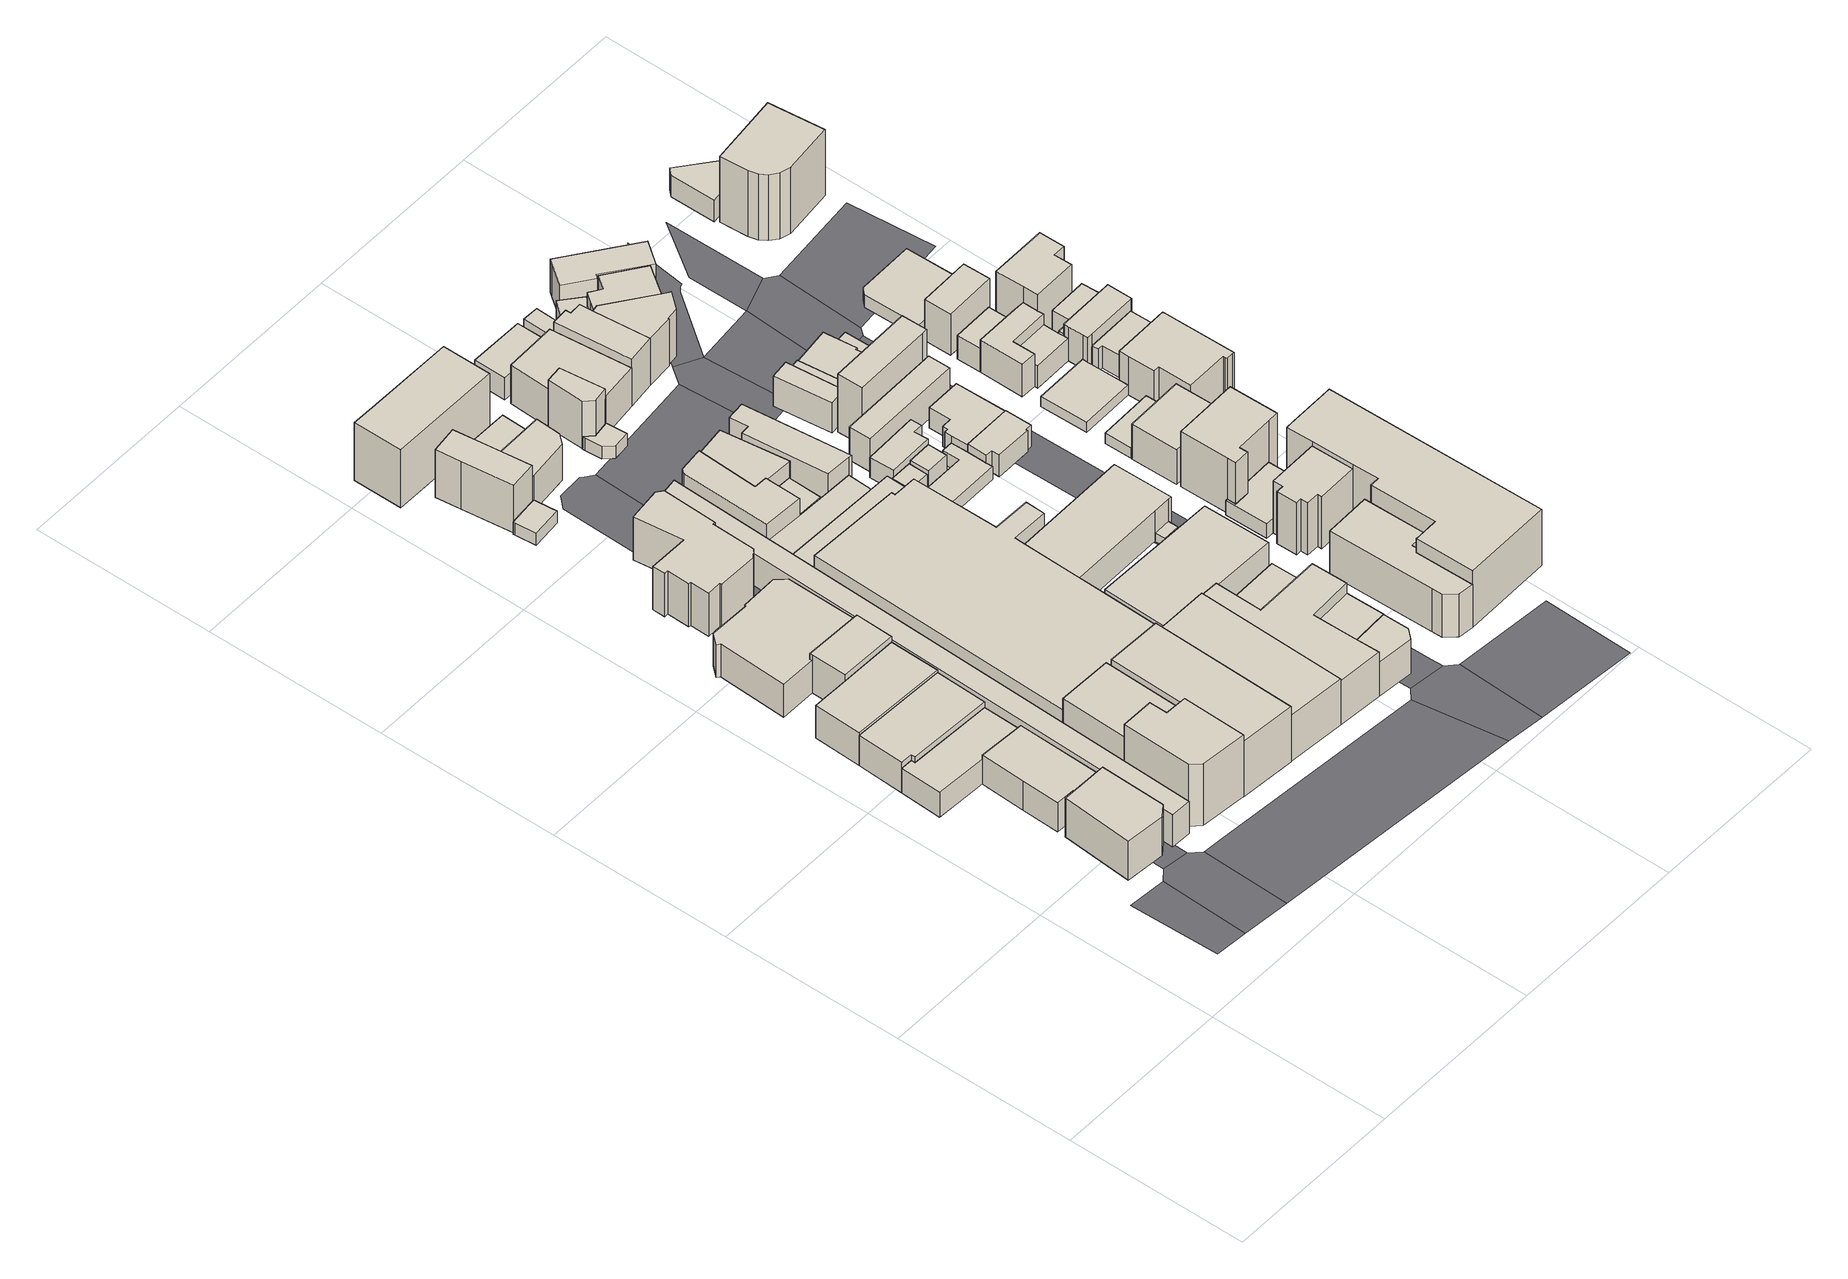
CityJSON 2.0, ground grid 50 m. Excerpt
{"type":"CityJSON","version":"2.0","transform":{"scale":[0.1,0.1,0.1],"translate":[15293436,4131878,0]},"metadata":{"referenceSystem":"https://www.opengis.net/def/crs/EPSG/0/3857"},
"CityObjects":{
"building1":{"type":"Building","attributes":{"measured_height":18.4,"year_of_construction":2012,"storeys_above_ground":4,"usage":"商業施設","districts_and_zones_type":"商業地域"},"geometry":[{"type":"Solid","lod":"1","boundaries":[[[[0,1,2,3,4,5]],[[0,5,6,7]],[[5,4,8,6]],[[4,3,9,8]],[[3,2,10,9]],[[2,1,11,10]],[[1,0,7,11]],[[7,6,8,9,10,11]]]]}]},
"building2":{"type":"Building","attributes":{"measured_height":8.4,"year_of_construction":1958,"storeys_above_ground":1,"usage":"商業施設","districts_and_zones_type":"商業地域"},"geometry":[{"type":"Solid","lod":"1","boundaries":[[[[12,13,14,15,16,17,18]],[[12,18,19,20]],[[18,17,21,19]],[[17,16,22,21]],[[16,15,23,22]],[[15,14,24,23]],[[14,13,25,24]],[[13,12,20,25]],[[20,19,21,22,23,24,25]]]]}]},
"building3":{"type":"Building","attributes":{"measured_height":15.2},"geometry":[{"type":"Solid","lod":"1","boundaries":[[[[15,26,27,28,29,30,16]],[[15,16,31,32]],[[16,30,33,31]],[[30,29,34,33]],[[29,28,35,34]],[[28,27,36,35]],[[27,26,37,36]],[[26,15,32,37]],[[32,31,33,34,35,36,37]]]]}]},
"building4":{"type":"Building","attributes":{"measured_height":13},"geometry":[{"type":"Solid","lod":"1","boundaries":[[[[38,14,13,12,18,39]],[[38,39,40,41]],[[39,18,42,40]],[[18,12,43,42]],[[12,13,44,43]],[[13,14,45,44]],[[14,38,41,45]],[[41,40,42,43,44,45]]]]}]},
"building5":{"type":"Building","attributes":{"measured_height":15.2},"geometry":[{"type":"Solid","lod":"1","boundaries":[[[[46,47,38,39,48]],[[46,48,49,50]],[[48,39,51,49]],[[39,38,52,51]],[[38,47,53,52]],[[47,46,50,53]],[[50,49,51,52,53]]]]}]},
"building6":{"type":"Building","attributes":{"measured_height":26.8,"storeys_above_ground":5,"usage":"商業施設","districts_and_zones_type":"商業地域"},"geometry":[{"type":"Solid","lod":"1","boundaries":[[[[54,55,56,57,58,59,60]],[[54,60,61,62]],[[60,59,63,61]],[[59,58,64,63]],[[58,57,65,64]],[[57,56,66,65]],[[56,55,67,66]],[[55,54,62,67]],[[62,61,63,64,65,66,67]]]]}]},
"building7":{"type":"Building","attributes":{"measured_height":12.9},"geometry":[{"type":"Solid","lod":"1","boundaries":[[[[68,69,70,71,72]],[[68,72,73,74]],[[72,71,75,73]],[[71,70,76,75]],[[70,69,77,76]],[[69,68,74,77]],[[74,73,75,76,77]]]]}]},
"building8":{"type":"Building","attributes":{"measured_height":13.2},"geometry":[{"type":"Solid","lod":"1","boundaries":[[[[78,79,80,81,82,83,84,85,86,87,88]],[[78,88,89,90]],[[88,87,91,89]],[[87,86,92,91]],[[86,85,93,92]],[[85,84,94,93]],[[84,83,95,94]],[[83,82,96,95]],[[82,81,97,96]],[[81,80,98,97]],[[80,79,99,98]],[[79,78,90,99]],[[90,89,91,92,93,94,95,96,97,98,99]]]]}]},
"building9":{"type":"Building","attributes":{"measured_height":19.5,"storeys_above_ground":3,"usage":"商業施設","districts_and_zones_type":"商業地域"},"geometry":[{"type":"Solid","lod":"1","boundaries":[[[[100,101,102,103,104,105,106]],[[100,106,107,108]],[[106,105,109,107]],[[105,104,110,109]],[[104,103,111,110]],[[103,102,112,111]],[[102,101,113,112]],[[101,100,108,113]],[[108,107,109,110,111,112,113]]]]}]},
"building10":{"type":"Building","attributes":{"measured_height":10.6},"geometry":[{"type":"Solid","lod":"1","boundaries":[[[[114,115,116,117]],[[114,117,118,119]],[[117,116,120,118]],[[116,115,121,120]],[[115,114,119,121]],[[119,118,120,121]]]]}]},
"building11":{"type":"Building","attributes":{"measured_height":16.7},"geometry":[{"type":"Solid","lod":"1","boundaries":[[[[122,123,124,125,126,127,128,129,130,131,132,133,134,135,136,137]],[[122,137,138,139]],[[137,136,140,138]],[[136,135,141,140]],[[135,134,142,141]],[[134,133,143,142]],[[133,132,144,143]],[[132,131,145,144]],[[131,130,146,145]],[[130,129,147,146]],[[129,128,148,147]],[[128,127,149,148]],[[127,126,150,149]],[[126,125,151,150]],[[125,124,152,151]],[[124,123,153,152]],[[123,122,139,153]],[[139,138,140,141,142,143,144,145,146,147,148,149,150,151,152,153]]]]}]},
"building12":{"type":"Building","attributes":{"measured_height":24.9,"year_of_construction":1967,"storeys_above_ground":7,"usage":"商業施設","districts_and_zones_type":"商業地域"},"geometry":[{"type":"Solid","lod":"1","boundaries":[[[[154,155,156,157,158]],[[154,158,159,160]],[[158,157,161,159]],[[157,156,162,161]],[[156,155,163,162]],[[155,154,160,163]],[[160,159,161,162,163]]]]}]},
"building13":{"type":"Building","attributes":{"measured_height":15.4},"geometry":[{"type":"Solid","lod":"1","boundaries":[[[[164,165,166,167,168,169,170,171]],[[164,171,172,173]],[[171,170,174,172]],[[170,169,175,174]],[[169,168,176,175]],[[168,167,177,176]],[[167,166,178,177]],[[166,165,179,178]],[[165,164,173,179]],[[173,172,174,175,176,177,178,179]]]]}]},
"building14":{"type":"Building","attributes":{"measured_height":15.5,"year_of_construction":1980,"storeys_above_ground":4,"usage":"商業施設","districts_and_zones_type":"商業地域"},"geometry":[{"type":"Solid","lod":"1","boundaries":[[[[180,181,182,183,184,185]],[[180,185,186,187]],[[185,184,188,186]],[[184,183,189,188]],[[183,182,190,189]],[[182,181,191,190]],[[181,180,187,191]],[[187,186,188,189,190,191]]]]}]},
"building15":{"type":"Building","attributes":{"measured_height":21.6,"year_of_construction":1992,"storeys_above_ground":5,"usage":"商業施設","districts_and_zones_type":"商業地域"},"geometry":[{"type":"Solid","lod":"1","boundaries":[[[[192,193,194,195,196]],[[192,196,197,198]],[[196,195,199,197]],[[195,194,200,199]],[[194,193,201,200]],[[193,192,198,201]],[[198,197,199,200,201]]]]}]},
"building16":{"type":"Building","attributes":{"measured_height":14.9,"year_of_construction":1970,"storeys_above_ground":4,"usage":"商業施設","districts_and_zones_type":"商業地域"},"geometry":[{"type":"Solid","lod":"1","boundaries":[[[[202,203,204,181,180,205]],[[202,205,206,207]],[[205,180,208,206]],[[180,181,209,208]],[[181,204,210,209]],[[204,203,211,210]],[[203,202,207,211]],[[207,206,208,209,210,211]]]]}]},
"building17":{"type":"Building","attributes":{"measured_height":18.1,"year_of_construction":1981,"storeys_above_ground":2,"usage":"商業施設","districts_and_zones_type":"商業地域"},"geometry":[{"type":"Solid","lod":"1","boundaries":[[[[212,213,214,215,216]],[[212,216,217,218]],[[216,215,219,217]],[[215,214,220,219]],[[214,213,221,220]],[[213,212,218,221]],[[218,217,219,220,221]]]]}]},
"building18":{"type":"Building","attributes":{"measured_height":16,"year_of_construction":1969,"storeys_above_ground":7,"usage":"商業施設","districts_and_zones_type":"商業地域"},"geometry":[{"type":"Solid","lod":"1","boundaries":[[[[222,223,224,225,226,227,228,229,230,231,232,233,234,235,236,237]],[[222,237,238,239]],[[237,236,240,238]],[[236,235,241,240]],[[235,234,242,241]],[[234,233,243,242]],[[233,232,244,243]],[[232,231,245,244]],[[231,230,246,245]],[[230,229,247,246]],[[229,228,248,247]],[[228,227,249,248]],[[227,226,250,249]],[[226,225,251,250]],[[225,224,252,251]],[[224,223,253,252]],[[223,222,239,253]],[[239,238,240,241,242,243,244,245,246,247,248,249,250,251,252,253]]]]}]},
"building19":{"type":"Building","attributes":{"measured_height":9.2},"geometry":[{"type":"Solid","lod":"1","boundaries":[[[[254,255,256,257]],[[254,257,258,259]],[[257,256,260,258]],[[256,255,261,260]],[[255,254,259,261]],[[259,258,260,261]]]]}]},
"building20":{"type":"Building","attributes":{"measured_height":16.3},"geometry":[{"type":"Solid","lod":"1","boundaries":[[[[262,263,264,265,266,267,268,269]],[[262,269,270,271]],[[269,268,272,270]],[[268,267,273,272]],[[267,266,274,273]],[[266,265,275,274]],[[265,264,276,275]],[[264,263,277,276]],[[263,262,271,277]],[[271,270,272,273,274,275,276,277]]]]}]},
"building21":{"type":"Building","attributes":{"measured_height":7.7,"year_of_construction":1953,"storeys_above_ground":2,"usage":"商業施設","districts_and_zones_type":"商業地域"},"geometry":[{"type":"Solid","lod":"1","boundaries":[[[[278,279,280,281,282,283]],[[278,283,284,285]],[[283,282,286,284]],[[282,281,287,286]],[[281,280,288,287]],[[280,279,289,288]],[[279,278,285,289]],[[285,284,286,287,288,289]]]]}]},
"building22":{"type":"Building","attributes":{"measured_height":8.5,"year_of_construction":2016,"storeys_above_ground":2,"usage":"商業施設","districts_and_zones_type":"商業地域"},"geometry":[{"type":"Solid","lod":"1","boundaries":[[[[290,291,292,293,294,295]],[[290,295,296,297]],[[295,294,298,296]],[[294,293,299,298]],[[293,292,300,299]],[[292,291,301,300]],[[291,290,297,301]],[[297,296,298,299,300,301]]]]}]},
"building23":{"type":"Building","attributes":{"measured_height":8},"geometry":[{"type":"Solid","lod":"1","boundaries":[[[[302,303,304,305]],[[302,305,306,307]],[[305,304,308,306]],[[304,303,309,308]],[[303,302,307,309]],[[307,306,308,309]]]]}]},
"building24":{"type":"Building","attributes":{"measured_height":13.4,"year_of_construction":1975,"storeys_above_ground":3,"usage":"商業施設","districts_and_zones_type":"商業地域"},"geometry":[{"type":"Solid","lod":"1","boundaries":[[[[310,311,263,262,269,312]],[[310,312,313,314]],[[312,269,315,313]],[[269,262,316,315]],[[262,263,317,316]],[[263,311,318,317]],[[311,310,314,318]],[[314,313,315,316,317,318]]]]}]},
"building25":{"type":"Building","attributes":{"measured_height":8.6},"geometry":[{"type":"Solid","lod":"1","boundaries":[[[[319,320,321,322,323,324,325,326,327]],[[319,327,328,329]],[[327,326,330,328]],[[326,325,331,330]],[[325,324,332,331]],[[324,323,333,332]],[[323,322,334,333]],[[322,321,335,334]],[[321,320,336,335]],[[320,319,329,336]],[[329,328,330,331,332,333,334,335,336]]]]}]},
"building26":{"type":"Building","attributes":{"measured_height":15.1},"geometry":[{"type":"Solid","lod":"1","boundaries":[[[[337,338,339,340,341,342,343,344,214,213]],[[337,213,345,346]],[[213,214,347,345]],[[214,344,348,347]],[[344,343,349,348]],[[343,342,350,349]],[[342,341,351,350]],[[341,340,352,351]],[[340,339,353,352]],[[339,338,354,353]],[[338,337,346,354]],[[346,345,347,348,349,350,351,352,353,354]]]]}]},
"building27":{"type":"Building","attributes":{"measured_height":17,"year_of_construction":1970,"storeys_above_ground":5,"usage":"商業施設","districts_and_zones_type":"商業地域"},"geometry":[{"type":"Solid","lod":"1","boundaries":[[[[355,356,357,358,359]],[[355,359,360,361]],[[359,358,362,360]],[[358,357,363,362]],[[357,356,364,363]],[[356,355,361,364]],[[361,360,362,363,364]]]]}]},
"building28":{"type":"Building","attributes":{"measured_height":12.4,"storeys_above_ground":3,"usage":"商業施設","districts_and_zones_type":"商業地域"},"geometry":[{"type":"Solid","lod":"1","boundaries":[[[[365,366,344,343,367]],[[365,367,368,369]],[[367,343,370,368]],[[343,344,371,370]],[[344,366,372,371]],[[366,365,369,372]],[[369,368,370,371,372]]]]}]},
"building29":{"type":"Building","attributes":{"measured_height":20.6},"geometry":[{"type":"Solid","lod":"1","boundaries":[[[[373,374,375,376,228,227]],[[373,227,377,378]],[[227,228,379,377]],[[228,376,380,379]],[[376,375,381,380]],[[375,374,382,381]],[[374,373,378,382]],[[378,377,379,380,381,382]]]]}]},
"building30":{"type":"Building","attributes":{"measured_height":13.9,"storeys_above_ground":3,"usage":"商業施設","districts_and_zones_type":"商業地域"},"geometry":[{"type":"Solid","lod":"1","boundaries":[[[[383,384,385,386]],[[383,386,387,388]],[[386,385,389,387]],[[385,384,390,389]],[[384,383,388,390]],[[387,389,390,388]]]]}]},
"building31":{"type":"Building","attributes":{"measured_height":15.2,"year_of_construction":1984,"storeys_above_ground":4,"usage":"商業施設","districts_and_zones_type":"商業地域"},"geometry":[{"type":"Solid","lod":"1","boundaries":[[[[391,392,393,394,395,396,397]],[[391,397,398,399]],[[397,396,400,398]],[[396,395,401,400]],[[395,394,402,401]],[[394,393,403,402]],[[393,392,404,403]],[[392,391,399,404]],[[399,398,400,401,402,403,404]]]]}]},
"building32":{"type":"Building","attributes":{"measured_height":8.7},"geometry":[{"type":"Solid","lod":"1","boundaries":[[[[405,406,407,408]],[[405,408,409,410]],[[408,407,411,409]],[[407,406,412,411]],[[406,405,410,412]],[[410,409,411,412]]]]}]},
"building33":{"type":"Building","attributes":{"measured_height":15.4},"geometry":[{"type":"Solid","lod":"1","boundaries":[[[[413,414,415,355,359,358,416,417]],[[413,417,418,419]],[[417,416,420,418]],[[416,358,421,420]],[[358,359,422,421]],[[359,355,423,422]],[[355,415,424,423]],[[415,414,425,424]],[[414,413,419,425]],[[419,418,420,421,422,423,424,425]]]]}]},
"building34":{"type":"Building","attributes":{"measured_height":6.8,"year_of_construction":1976,"storeys_above_ground":2,"usage":"住宅","districts_and_zones_type":"商業地域"},"geometry":[{"type":"Solid","lod":"1","boundaries":[[[[426,427,428,429]],[[426,429,430,431]],[[429,428,432,430]],[[428,427,433,432]],[[427,426,431,433]],[[431,430,432,433]]]]}]},
"building35":{"type":"Building","attributes":{"measured_height":13.9,"year_of_construction":1991,"storeys_above_ground":2,"usage":"商業施設","districts_and_zones_type":"商業地域"},"geometry":[{"type":"Solid","lod":"1","boundaries":[[[[434,435,436,437,438,439]],[[434,439,440,441]],[[439,438,442,440]],[[438,437,443,442]],[[437,436,444,443]],[[436,435,445,444]],[[435,434,441,445]],[[441,440,442,443,444,445]]]]}]},
"building36":{"type":"Building","attributes":{"measured_height":8.8,"year_of_construction":1966,"storeys_above_ground":2,"usage":"店舗等併用住宅","districts_and_zones_type":"商業地域"},"geometry":[{"type":"Solid","lod":"1","boundaries":[[[[446,447,448,449]],[[446,449,450,451]],[[449,448,452,450]],[[448,447,453,452]],[[447,446,451,453]],[[451,450,452,453]]]]}]},
"building37":{"type":"Building","attributes":{"measured_height":9.6,"year_of_construction":1946,"storeys_above_ground":1,"usage":"住宅","districts_and_zones_type":"商業地域"},"geometry":[{"type":"Solid","lod":"1","boundaries":[[[[454,455,456,457,458,459,460,461]],[[454,461,462,463]],[[461,460,464,462]],[[460,459,465,464]],[[459,458,466,465]],[[458,457,467,466]],[[457,456,468,467]],[[456,455,469,468]],[[455,454,463,469]],[[463,462,464,465,466,467,468,469]]]]}]},
"building38":{"type":"Building","attributes":{"measured_height":7.4,"year_of_construction":1964,"storeys_above_ground":2,"usage":"住宅","districts_and_zones_type":"商業地域"},"geometry":[{"type":"Solid","lod":"1","boundaries":[[[[470,471,472,473]],[[470,473,474,475]],[[473,472,476,474]],[[472,471,477,476]],[[471,470,475,477]],[[475,474,476,477]]]]}]},
"building39":{"type":"Building","attributes":{"measured_height":17.5,"year_of_construction":1997,"storeys_above_ground":5,"usage":"商業施設","districts_and_zones_type":"商業地域"},"geometry":[{"type":"Solid","lod":"1","boundaries":[[[[478,479,480,481,414,413,482]],[[478,482,483,484]],[[482,413,485,483]],[[413,414,486,485]],[[414,481,487,486]],[[481,480,488,487]],[[480,479,489,488]],[[479,478,484,489]],[[484,483,485,486,487,488,489]]]]}]},
"building40":{"type":"Building","attributes":{"measured_height":6.9},"geometry":[{"type":"Solid","lod":"1","boundaries":[[[[490,491,492,493,494,495]],[[490,495,496,497]],[[495,494,498,496]],[[494,493,499,498]],[[493,492,500,499]],[[492,491,501,500]],[[491,490,497,501]],[[497,496,498,499,500,501]]]]}]},
"building41":{"type":"Building","attributes":{"measured_height":13.3},"geometry":[{"type":"Solid","lod":"1","boundaries":[[[[502,503,436,435]],[[502,435,504,505]],[[435,436,506,504]],[[436,503,507,506]],[[503,502,505,507]],[[505,504,506,507]]]]}]},
"building42":{"type":"Building","attributes":{"measured_height":6.7,"storeys_above_ground":1,"usage":"店舗等併用住宅","districts_and_zones_type":"商業地域"},"geometry":[{"type":"Solid","lod":"1","boundaries":[[[[508,509,510,511]],[[508,511,512,513]],[[511,510,514,512]],[[510,509,515,514]],[[509,508,513,515]],[[513,512,514,515]]]]}]},
"building43":{"type":"Building","attributes":{"measured_height":9.9,"year_of_construction":1947,"storeys_above_ground":1,"usage":"商業施設","districts_and_zones_type":"商業地域"},"geometry":[{"type":"Solid","lod":"1","boundaries":[[[[516,517,518,519]],[[516,519,520,521]],[[519,518,522,520]],[[518,517,523,522]],[[517,516,521,523]],[[521,520,522,523]]]]}]},
"building44":{"type":"Building","attributes":{"measured_height":8.5},"geometry":[{"type":"Solid","lod":"1","boundaries":[[[[524,525,526,527]],[[524,527,528,529]],[[527,526,530,528]],[[526,525,531,530]],[[525,524,529,531]],[[529,528,530,531]]]]}]},
"building45":{"type":"Building","attributes":{"measured_height":18.8},"geometry":[{"type":"Solid","lod":"1","boundaries":[[[[532,533,534,535,536,537,538,539,540,541]],[[532,541,542,543]],[[541,540,544,542]],[[540,539,545,544]],[[539,538,546,545]],[[538,537,547,546]],[[537,536,548,547]],[[536,535,549,548]],[[535,534,550,549]],[[534,533,551,550]],[[533,532,543,551]],[[543,542,544,545,546,547,548,549,550,551]]]]}]},
"building46":{"type":"Building","attributes":{"measured_height":17.1,"year_of_construction":1980,"storeys_above_ground":4,"usage":"店舗等併用住宅","districts_and_zones_type":"商業地域"},"geometry":[{"type":"Solid","lod":"1","boundaries":[[[[552,553,554,555,556,481,480,557]],[[552,557,558,559]],[[557,480,560,558]],[[480,481,561,560]],[[481,556,562,561]],[[556,555,563,562]],[[555,554,564,563]],[[554,553,565,564]],[[553,552,559,565]],[[559,558,560,561,562,563,564,565]]]]}]},
"building47":{"type":"Building","attributes":{"measured_height":11.1,"year_of_construction":2021,"storeys_above_ground":3,"usage":"商業施設","districts_and_zones_type":"商業地域"},"geometry":[{"type":"Solid","lod":"1","boundaries":[[[[566,567,568,569]],[[566,569,570,571]],[[569,568,572,570]],[[568,567,573,572]],[[567,566,571,573]],[[571,570,572,573]]]]}]},
"building48":{"type":"Building","attributes":{"measured_height":7.9,"storeys_above_ground":1,"usage":"住宅","districts_and_zones_type":"商業地域"},"geometry":[{"type":"Solid","lod":"1","boundaries":[[[[574,575,576,577,578,579]],[[574,579,580,581]],[[579,578,582,580]],[[578,577,583,582]],[[577,576,584,583]],[[576,575,585,584]],[[575,574,581,585]],[[581,580,582,583,584,585]]]]}]},
"building49":{"type":"Building","attributes":{"measured_height":8.1,"year_of_construction":1950,"storeys_above_ground":2,"usage":"商業施設","districts_and_zones_type":"商業地域"},"geometry":[{"type":"Solid","lod":"1","boundaries":[[[[586,587,588,589,590,591,592,593]],[[586,593,594,595]],[[593,592,596,594]],[[592,591,597,596]],[[591,590,598,597]],[[590,589,599,598]],[[589,588,600,599]],[[588,587,601,600]],[[587,586,595,601]],[[595,594,596,597,598,599,600,601]]]]}]},
"building50":{"type":"Building","attributes":{"measured_height":8.7,"year_of_construction":1998,"storeys_above_ground":3,"usage":"商業施設","districts_and_zones_type":"商業地域"},"geometry":[{"type":"Solid","lod":"1","boundaries":[[[[602,603,604,605,606]],[[602,606,607,608]],[[606,605,609,607]],[[605,604,610,609]],[[604,603,611,610]],[[603,602,608,611]],[[608,607,609,610,611]]]]}]},
"building51":{"type":"Building","attributes":{"measured_height":8},"geometry":[{"type":"Solid","lod":"1","boundaries":[[[[612,613,614,615,616,617,618,619,620]],[[612,620,621,622]],[[620,619,623,621]],[[619,618,624,623]],[[618,617,625,624]],[[617,616,626,625]],[[616,615,627,626]],[[615,614,628,627]],[[614,613,629,628]],[[613,612,622,629]],[[622,621,623,624,625,626,627,628,629]]]]}]},
"building52":{"type":"Building","attributes":{"measured_height":21.2,"year_of_construction":1989,"storeys_above_ground":5,"usage":"商業施設","districts_and_zones_type":"商業地域"},"geometry":[{"type":"Solid","lod":"1","boundaries":[[[[630,631,632,633,634]],[[630,634,635,636]],[[634,633,637,635]],[[633,632,638,637]],[[632,631,639,638]],[[631,630,636,639]],[[636,635,637,638,639]]]]}]},
"building53":{"type":"Building","attributes":{"measured_height":14.9,"year_of_construction":1974,"storeys_above_ground":4,"usage":"住宅","districts_and_zones_type":"商業地域"},"geometry":[{"type":"Solid","lod":"1","boundaries":[[[[640,641,642,643,644,645,646,647]],[[640,647,648,649]],[[647,646,650,648]],[[646,645,651,650]],[[645,644,652,651]],[[644,643,653,652]],[[643,642,654,653]],[[642,641,655,654]],[[641,640,649,655]],[[649,648,650,651,652,653,654,655]]]]}]},
"building54":{"type":"Building","attributes":{"measured_height":21.3},"geometry":[{"type":"Solid","lod":"1","boundaries":[[[[656,657,658,659,660,661,662,663,664,665,666]],[[656,666,667,668]],[[666,665,669,667]],[[665,664,670,669]],[[664,663,671,670]],[[663,662,672,671]],[[662,661,673,672]],[[661,660,674,673]],[[660,659,675,674]],[[659,658,676,675]],[[658,657,677,676]],[[657,656,668,677]],[[668,667,669,670,671,672,673,674,675,676,677]]]]}]},
"building55":{"type":"Building","attributes":{"measured_height":17.7,"year_of_construction":1996,"storeys_above_ground":1,"usage":"商業施設","districts_and_zones_type":"商業地域"},"geometry":[{"type":"Solid","lod":"1","boundaries":[[[[665,664,678,679,680,681,682,683,684]],[[665,684,685,686]],[[684,683,687,685]],[[683,682,688,687]],[[682,681,689,688]],[[681,680,690,689]],[[680,679,691,690]],[[679,678,692,691]],[[678,664,693,692]],[[664,665,686,693]],[[686,685,687,688,689,690,691,692,693]]]]}]},
"building56":{"type":"Building","attributes":{"measured_height":6.7,"year_of_construction":1948,"storeys_above_ground":2,"usage":"住宅","districts_and_zones_type":"商業地域"},"geometry":[{"type":"Solid","lod":"1","boundaries":[[[[694,695,696,602,606,697]],[[694,697,698,699]],[[697,606,700,698]],[[606,602,701,700]],[[602,696,702,701]],[[696,695,703,702]],[[695,694,699,703]],[[699,698,700,701,702,703]]]]}]},
"building57":{"type":"Building","attributes":{"measured_height":7.3,"storeys_above_ground":1,"usage":"住宅","districts_and_zones_type":"商業地域"},"geometry":[{"type":"Solid","lod":"1","boundaries":[[[[704,705,706,707,708,709]],[[704,709,710,711]],[[709,708,712,710]],[[708,707,713,712]],[[707,706,714,713]],[[706,705,715,714]],[[705,704,711,715]],[[711,710,712,713,714,715]]]]}]},
"building58":{"type":"Building","attributes":{"measured_height":12.6,"year_of_construction":1990,"storeys_above_ground":4,"usage":"商業施設","districts_and_zones_type":"商業地域"},"geometry":[{"type":"Solid","lod":"1","boundaries":[[[[716,717,718,719,720,721,722]],[[716,722,723,724]],[[722,721,725,723]],[[721,720,726,725]],[[720,719,727,726]],[[719,718,728,727]],[[718,717,729,728]],[[717,716,724,729]],[[724,723,725,726,727,728,729]]]]}]},
"building59":{"type":"Building","attributes":{"measured_height":18.8},"geometry":[{"type":"Solid","lod":"1","boundaries":[[[[730,731,732,733,734,735,736,656,666,737,738,739,740]],[[730,740,741,742]],[[740,739,743,741]],[[739,738,744,743]],[[738,737,745,744]],[[737,666,746,745]],[[666,656,747,746]],[[656,736,748,747]],[[736,735,749,748]],[[735,734,750,749]],[[734,733,751,750]],[[733,732,752,751]],[[732,731,753,752]],[[731,730,742,753]],[[742,741,743,744,745,746,747,748,749,750,751,752,753]]]]}]},
"building60":{"type":"Building","attributes":{"measured_height":21.3,"year_of_construction":1992,"storeys_above_ground":5,"usage":"商業施設","districts_and_zones_type":"商業地域"},"geometry":[{"type":"Solid","lod":"1","boundaries":[[[[754,755,756,757,758,759,760,761,762]],[[754,762,763,764]],[[762,761,765,763]],[[761,760,766,765]],[[760,759,767,766]],[[759,758,768,767]],[[758,757,769,768]],[[757,756,770,769]],[[756,755,771,770]],[[755,754,764,771]],[[764,763,765,766,767,768,769,770,771]]]]}]},
"building61":{"type":"Building","attributes":{"measured_height":11.8,"year_of_construction":2005,"storeys_above_ground":3,"usage":"商業施設","districts_and_zones_type":"商業地域"},"geometry":[{"type":"Solid","lod":"1","boundaries":[[[[772,773,774,775]],[[772,775,776,777]],[[775,774,778,776]],[[774,773,779,778]],[[773,772,777,779]],[[777,776,778,779]]]]}]},
"building62":{"type":"Building","attributes":{"measured_height":10.7,"year_of_construction":1963,"storeys_above_ground":1,"usage":"運輸倉庫施設","districts_and_zones_type":"商業地域"},"geometry":[{"type":"Solid","lod":"1","boundaries":[[[[780,781,782,783]],[[780,783,784,785]],[[783,782,786,784]],[[782,781,787,786]],[[781,780,785,787]],[[785,784,786,787]]]]}]},
"building63":{"type":"Building","attributes":{"measured_height":3.7,"year_of_construction":1963,"storeys_above_ground":1,"usage":"運輸倉庫施設","districts_and_zones_type":"商業地域"},"geometry":[{"type":"Solid","lod":"1","boundaries":[[[[788,789,790,791,792,793]],[[788,793,794,795]],[[793,792,796,794]],[[792,791,797,796]],[[791,790,798,797]],[[790,789,799,798]],[[789,788,795,799]],[[795,794,796,797,798,799]]]]}]},
"building64":{"type":"Building","attributes":{"measured_height":10.7,"storeys_above_ground":3,"usage":"住宅","districts_and_zones_type":"商業地域"},"geometry":[{"type":"Solid","lod":"1","boundaries":[[[[800,801,802,803,804,805,806,807]],[[800,807,808,809]],[[807,806,810,808]],[[806,805,811,810]],[[805,804,812,811]],[[804,803,813,812]],[[803,802,814,813]],[[802,801,815,814]],[[801,800,809,815]],[[809,808,810,811,812,813,814,815]]]]}]},
"building65":{"type":"Building","attributes":{"measured_height":9,"year_of_construction":1966,"storeys_above_ground":2,"usage":"住宅","districts_and_zones_type":"商業地域"},"geometry":[{"type":"Solid","lod":"1","boundaries":[[[[806,805,816,817]],[[806,817,818,819]],[[817,816,820,818]],[[816,805,821,820]],[[805,806,819,821]],[[819,818,820,821]]]]}]},
"building66":{"type":"Building","attributes":{"measured_height":10.2,"year_of_construction":1978,"storeys_above_ground":3,"usage":"住宅","districts_and_zones_type":"商業地域"},"geometry":[{"type":"Solid","lod":"1","boundaries":[[[[822,823,824,825,803,802,801]],[[822,801,826,827]],[[801,802,828,826]],[[802,803,829,828]],[[803,825,830,829]],[[825,824,831,830]],[[824,823,832,831]],[[823,822,827,832]],[[827,826,828,829,830,831,832]]]]}]},
"building67":{"type":"Building","attributes":{"measured_height":16.2,"year_of_construction":1984,"storeys_above_ground":4,"usage":"住宅","districts_and_zones_type":"商業地域"},"geometry":[{"type":"Solid","lod":"1","boundaries":[[[[833,834,835,836]],[[833,836,837,838]],[[836,835,839,837]],[[835,834,840,839]],[[834,833,838,840]],[[838,837,839,840]]]]}]},
"building68":{"type":"Building","attributes":{"measured_height":12.6},"geometry":[{"type":"Solid","lod":"1","boundaries":[[[[841,842,843,844,845,846,847,848,849,850,851]],[[841,851,852,853]],[[851,850,854,852]],[[850,849,855,854]],[[849,848,856,855]],[[848,847,857,856]],[[847,846,858,857]],[[846,845,859,858]],[[845,844,860,859]],[[844,843,861,860]],[[843,842,862,861]],[[842,841,853,862]],[[853,852,854,855,856,857,858,859,860,861,862]]]]}]},
"building69":{"type":"Building","attributes":{"measured_height":4.5},"geometry":[{"type":"Solid","lod":"1","boundaries":[[[[863,864,865,866,867]],[[863,867,868,869]],[[867,866,870,868]],[[866,865,871,870]],[[865,864,872,871]],[[864,863,869,872]],[[869,868,870,871,872]]]]}]},
"building70":{"type":"Building","attributes":{"measured_height":8.4,"year_of_construction":1952,"storeys_above_ground":2,"usage":"商業施設","districts_and_zones_type":"商業地域"},"geometry":[{"type":"Solid","lod":"1","boundaries":[[[[873,874,875,876,877,878]],[[873,878,879,880]],[[878,877,881,879]],[[877,876,882,881]],[[876,875,883,882]],[[875,874,884,883]],[[874,873,880,884]],[[880,879,881,882,883,884]]]]}]},
"building71":{"type":"Building","attributes":{"measured_height":11.3,"year_of_construction":1989,"storeys_above_ground":3,"usage":"店舗等併用住宅","districts_and_zones_type":"商業地域"},"geometry":[{"type":"Solid","lod":"1","boundaries":[[[[885,878,877,886,887,824,823,888,889]],[[885,889,890,891]],[[889,888,892,890]],[[888,823,893,892]],[[823,824,894,893]],[[824,887,895,894]],[[887,886,896,895]],[[886,877,897,896]],[[877,878,898,897]],[[878,885,891,898]],[[891,890,892,893,894,895,896,897,898]]]]}]},
"building72":{"type":"Building","attributes":{"measured_height":11,"year_of_construction":1963,"storeys_above_ground":2,"usage":"店舗等併用住宅","districts_and_zones_type":"商業地域"},"geometry":[{"type":"Solid","lod":"1","boundaries":[[[[899,900,901,902,903,904]],[[899,904,905,906]],[[904,903,907,905]],[[903,902,908,907]],[[902,901,909,908]],[[901,900,910,909]],[[900,899,906,910]],[[906,905,907,908,909,910]]]]}]},
"building73":{"type":"Building","attributes":{"measured_height":19.5,"year_of_construction":1985,"storeys_above_ground":6,"usage":"商業施設","districts_and_zones_type":"商業地域"},"geometry":[{"type":"Solid","lod":"1","boundaries":[[[[911,912,913,914,915,916,917]],[[911,917,918,919]],[[917,916,920,918]],[[916,915,921,920]],[[915,914,922,921]],[[914,913,923,922]],[[913,912,924,923]],[[912,911,919,924]],[[919,918,920,921,922,923,924]]]]}]},
"building74":{"type":"Building","attributes":{"measured_height":22.9,"year_of_construction":1997,"storeys_above_ground":6,"usage":"商業施設","districts_and_zones_type":"商業地域"},"geometry":[{"type":"Solid","lod":"1","boundaries":[[[[925,926,927,928,929,930,931,932]],[[925,932,933,934]],[[932,931,935,933]],[[931,930,936,935]],[[930,929,937,936]],[[929,928,938,937]],[[928,927,939,938]],[[927,926,940,939]],[[926,925,934,940]],[[934,933,935,936,937,938,939,940]]]]}]},
"building75":{"type":"Building","attributes":{"measured_height":19.3,"year_of_construction":1949,"storeys_above_ground":2,"usage":"商業施設","districts_and_zones_type":"商業地域"},"geometry":[{"type":"Solid","lod":"1","boundaries":[[[[941,942,943,944]],[[941,944,945,946]],[[944,943,947,945]],[[943,942,948,947]],[[942,941,946,948]],[[946,945,947,948]]]]}]},
"road1":{"type":"Road","geometry":[{"type":"MultiSurface","lod":"1","boundaries":[[[949,950,951,952]]]}]},
"road2":{"type":"Road","geometry":[{"type":"MultiSurface","lod":"1","boundaries":[[[953,954,949,952,955,956]]]}]},
"road3":{"type":"Road","geometry":[{"type":"MultiSurface","lod":"1","boundaries":[[[957,958,954,953,959]]]}]},
"road4":{"type":"Road","geometry":[{"type":"MultiSurface","lod":"1","boundaries":[[[960,956,955,961,962]]]}]},
"road5":{"type":"Road","geometry":[{"type":"MultiSurface","lod":"1","boundaries":[[[963,964,965,966,958,957]]]}]},
"road6":{"type":"Road","geometry":[{"type":"MultiSurface","lod":"1","boundaries":[[[963,967,968,964]]]}]},
"road7":{"type":"Road","geometry":[{"type":"MultiSurface","lod":"1","boundaries":[[[969,970,971,972,973,968,967,974,975]]]}]},
"road8":{"type":"Road","geometry":[{"type":"MultiSurface","lod":"1","boundaries":[[[976,977,962,961,978,979]]]}]},
"road9":{"type":"Road","geometry":[{"type":"MultiSurface","lod":"1","boundaries":[[[980,981,982,975,974]]]}]},
"road10":{"type":"Road","geometry":[{"type":"MultiSurface","lod":"1","boundaries":[[[983,979,978,984]]]}]},
"road11":{"type":"Road","geometry":[{"type":"MultiSurface","lod":"1","boundaries":[[[985,986,981,980,987]]]}]},
"road12":{"type":"Road","geometry":[{"type":"MultiSurface","lod":"1","boundaries":[[[988,989,990,991,992,993,977,976,994]]]}]},
"road13":{"type":"Road","geometry":[{"type":"MultiSurface","lod":"1","boundaries":[[[995,996,985,987]]]}]},
"road14":{"type":"Road","geometry":[{"type":"MultiSurface","lod":"1","boundaries":[[[997,998,986,985,999,1000]]]}]},
"road15":{"type":"Road","geometry":[{"type":"MultiSurface","lod":"1","boundaries":[[[1001,1002,996,995,990,989,1003]]]}]},
"road16":{"type":"Road","geometry":[{"type":"MultiSurface","lod":"1","boundaries":[[[1002,1004,1005,996]]]}]},
"road17":{"type":"Road","geometry":[{"type":"MultiSurface","lod":"1","boundaries":[[[1006,1007,1001,1003]]]}]}
},
"vertices":[
[213,560,84],[291,559,84],[287,379,84],[256,357,84],[148,366,84],[163,561,84],[163,561,208],[213,560,208],[148,366,208],[256,357,208],[287,379,208],[291,559,208],
[67,929,86],[67,918,86],[299,908,86],[297,801,86],[170,808,86],[29,816,86],[34,930,86],[34,930,165],[67,929,165],[29,816,165],[170,808,165],[297,801,165],[299,908,165],[67,918,165],
[291,559,86],[213,560,86],[214,581,86],[162,583,86],[165,687,86],[170,808,179],[297,801,179],[165,687,179],[162,583,179],[214,581,179],[213,560,179],[291,559,179],
[303,1048,86],[39,1058,86],[39,1058,183],[303,1048,183],[34,930,183],[67,929,183],[67,918,183],[299,908,183],
[146,1186,86],[305,1183,86],[44,1188,86],[44,1188,190],[146,1186,190],[39,1058,190],[303,1048,190],[305,1183,190],
[459,560,83],[459,511,83],[519,509,83],[515,334,83],[387,346,83],[365,369,83],[370,561,83],[370,561,281],[459,560,281],[365,369,281],[387,346,281],[515,334,281],[519,509,281],[459,511,281],
[308,1286,87],[305,1183,87],[146,1186,87],[147,1283,87],[147,1290,87],[147,1290,208],[308,1286,208],[147,1283,208],[146,1186,208],[305,1183,208],
[310,1486,86],[308,1286,86],[147,1290,86],[147,1283,86],[48,1284,86],[56,1474,86],[48,1480,86],[72,1508,86],[184,1506,86],[185,1510,86],[287,1512,86],[287,1512,191],[310,1486,191],[185,1510,191],[184,1506,191],[72,1508,191],[48,1480,191],[56,1474,191],[48,1284,191],[147,1283,191],[147,1290,191],[308,1286,191],
[524,741,84],[524,726,84],[519,509,84],[459,511,84],[459,560,84],[370,561,84],[376,744,84],[376,744,240],[524,741,240],[370,561,240],[459,560,240],[459,511,240],[519,509,240],[524,726,240],
[348,354,83],[292,356,83],[333,1876,83],[389,1884,83],[389,1884,186],[348,354,186],[333,1876,186],[292,356,186],
[321,1856,86],[317,1705,86],[310,1705,86],[308,1586,86],[285,1569,86],[176,1570,86],[176,1575,86],[136,1575,86],[137,1627,86],[131,1628,86],[132,1690,86],[121,1690,86],[121,1725,86],[230,1724,86],[213,1858,86],[305,1869,86],[305,1869,224],[321,1856,224],[213,1858,224],[230,1724,224],[121,1725,224],[121,1690,224],[132,1690,224],[131,1628,224],[137,1627,224],[136,1575,224],[176,1575,224],[176,1570,224],[285,1569,224],[308,1586,224],[310,1705,224],[317,1705,224],
[676,722,82],[667,322,82],[515,334,82],[519,509,82],[524,726,82],[524,726,259],[676,722,259],[519,509,259],[515,334,259],[667,322,259],
[188,2121,85],[194,2063,85],[111,2054,85],[105,2112,85],[104,2116,85],[108,2117,85],[182,2125,85],[188,2125,85],[188,2125,124],[188,2121,124],[182,2125,124],[108,2117,124],[104,2116,124],[105,2112,124],[111,2054,124],[194,2063,124],
[169,2230,86],[182,2125,86],[108,2117,86],[90,2257,86],[82,2324,86],[155,2334,86],[155,2334,239],[169,2230,239],[82,2324,239],[90,2257,239],[108,2117,239],[182,2125,239],
[71,2496,87],[318,2495,87],[318,2361,87],[7,2362,87],[7,2497,87],[7,2497,272],[71,2496,272],[7,2362,272],[318,2361,272],[318,2495,272],
[326,2165,86],[304,2139,86],[188,2125,86],[329,2233,86],[329,2233,201],[326,2165,201],[169,2230,201],[182,2125,201],[188,2125,201],[304,2139,201],
[713,721,83],[835,720,83],[826,309,83],[667,322,83],[676,722,83],[676,722,231],[713,721,231],[667,322,231],[826,309,231],[835,720,231],
[825,1221,85],[824,1168,85],[723,1169,85],[722,1153,85],[719,990,85],[717,905,85],[713,721,85],[676,722,85],[524,726,85],[524,741,85],[376,744,85],[394,1481,85],[656,1473,85],[656,1463,85],[721,1462,85],[722,1223,85],[722,1223,203],[825,1221,203],[721,1462,203],[656,1463,203],[656,1473,203],[394,1481,203],[376,744,203],[524,741,203],[524,726,203],[676,722,203],[713,721,203],[717,905,203],[719,990,203],[722,1153,203],[723,1169,203],[824,1168,203],
[330,2244,87],[168,2244,87],[168,2336,87],[332,2335,87],[332,2335,145],[330,2244,145],[168,2336,145],[168,2244,145],
[472,1717,86],[508,1716,86],[507,1622,86],[507,1617,86],[398,1622,86],[402,1865,86],[410,1878,86],[479,1886,86],[479,1886,208],[472,1717,208],[410,1878,208],[402,1865,208],[398,1622,208],[507,1617,208],[507,1622,208],[508,1716,208],
[507,1617,87],[604,1614,87],[674,1612,87],[672,1542,87],[396,1548,87],[398,1622,87],[398,1622,154],[507,1617,154],[396,1548,154],[672,1542,154],[674,1612,154],[604,1614,154],
[396,1548,86],[672,1542,86],[723,1541,86],[722,1476,86],[390,1484,86],[391,1548,86],[391,1548,159],[396,1548,159],[390,1484,159],[722,1476,159],[723,1541,159],[672,1542,159],
[588,1714,88],[586,1621,88],[507,1622,88],[508,1716,88],[508,1716,147],[588,1714,147],[507,1622,147],[586,1621,147],
[591,1714,86],[588,1714,86],[566,1897,86],[566,1897,198],[591,1714,198],[479,1886,198],[472,1717,198],[508,1716,198],[588,1714,198],
[430,2146,85],[472,2152,85],[475,2153,85],[476,2150,85],[480,2095,85],[434,2091,85],[413,2114,85],[409,2160,85],[409,2167,85],[409,2167,125],[430,2146,125],[409,2160,125],[413,2114,125],[434,2091,125],[480,2095,125],[476,2150,125],[475,2153,125],[472,2152,125],
[884,718,83],[883,588,83],[892,588,83],[1068,591,83],[1070,493,83],[946,487,83],[948,382,83],[950,299,83],[835,720,225],[884,718,225],[826,309,225],[950,299,225],[948,382,225],[946,487,225],[1070,493,225],[1068,591,225],[892,588,225],[883,588,225],
[472,2152,86],[430,2146,86],[409,2167,86],[411,2268,86],[457,2273,86],[457,2273,238],[472,2152,238],[411,2268,238],[409,2167,238],[430,2146,238],
[1073,317,83],[1050,291,83],[1072,388,83],[1072,388,192],[1073,317,192],[948,382,192],[950,299,192],[1050,291,192],
[1062,899,85],[1065,715,85],[884,718,85],[835,720,85],[717,905,214],[1062,899,214],[713,721,214],[835,720,214],[884,718,214],[1065,715,214],
[1072,388,85],[948,382,85],[946,487,85],[1070,493,85],[1070,493,193],[1072,388,193],[946,487,193],[948,382,193],
[683,1611,86],[674,1612,86],[604,1614,86],[580,1845,86],[605,1847,86],[600,1898,86],[650,1903,86],[650,1903,211],[683,1611,211],[600,1898,211],[605,1847,211],[580,1845,211],[604,1614,211],[674,1612,211],
[1068,591,85],[892,588,85],[891,704,85],[1066,707,85],[1066,707,152],[1068,591,152],[891,704,152],[892,588,152],
[559,2374,86],[581,2165,86],[475,2153,86],[416,2380,86],[558,2384,86],[558,2384,210],[559,2374,210],[416,2380,210],[411,2268,210],[457,2273,210],[472,2152,210],[475,2153,210],[581,2165,210],
[787,1530,88],[787,1477,88],[727,1477,88],[727,1530,88],[727,1530,155],[787,1530,155],[727,1477,155],[787,1477,155],
[1060,994,87],[1048,994,87],[1001,993,87],[719,990,87],[722,1153,87],[1057,1157,87],[1057,1157,183],[1060,994,183],[722,1153,183],[719,990,183],[1001,993,183],[1048,994,183],
[566,2484,87],[566,2396,87],[415,2397,87],[416,2485,87],[416,2485,157],[566,2484,157],[415,2397,157],[566,2396,157],
[917,1468,88],[917,1413,88],[918,1396,88],[746,1394,88],[746,1466,88],[886,1467,88],[886,1514,88],[916,1514,88],[916,1514,130],[917,1468,130],[886,1514,130],[886,1467,130],[746,1466,130],[746,1394,130],[918,1396,130],[917,1413,130],
[857,1479,89],[793,1478,89],[792,1531,89],[857,1532,89],[857,1532,160],[857,1479,160],[792,1531,160],[793,1478,160],
[606,2363,86],[639,2365,86],[642,2329,86],[658,2175,86],[605,2377,86],[605,2377,238],[606,2363,238],[559,2374,238],[581,2165,238],[658,2175,238],[642,2329,238],[639,2365,238],
[898,1585,89],[872,1585,89],[874,1547,89],[749,1543,89],[747,1611,89],[897,1616,89],[897,1616,154],[898,1585,154],[747,1611,154],[749,1543,154],[874,1547,154],[872,1585,154],
[1049,965,87],[1002,964,87],[1048,994,114],[1049,965,114],[1001,993,114],[1002,964,114],
[631,2483,90],[629,2395,90],[585,2395,90],[587,2484,90],[587,2484,154],[631,2483,154],[585,2395,154],[629,2395,154],
[851,1772,86],[803,1766,86],[784,1922,86],[835,1928,86],[835,1928,183],[851,1772,183],[784,1922,183],[803,1766,183],
[688,2376,89],[667,2350,89],[631,2379,89],[652,2406,89],[652,2406,174],[688,2376,174],[631,2379,174],[667,2350,174],
[1305,459,83],[1257,458,83],[1258,437,83],[1246,437,83],[1249,275,83],[1208,280,83],[1182,308,83],[1181,338,83],[1174,629,83],[1301,632,83],[1301,632,221],[1305,459,221],[1174,629,221],[1181,338,221],[1182,308,221],[1208,280,221],[1249,275,221],[1246,437,221],[1258,437,221],[1257,458,221],
[790,2240,86],[801,2232,86],[765,2188,86],[732,2185,86],[732,2181,86],[661,2333,86],[661,2333,237],[790,2240,237],[642,2329,237],[658,2175,237],[732,2181,237],[732,2185,237],[765,2188,237],[801,2232,237],
[1048,1628,87],[763,1623,87],[762,1683,87],[1047,1688,87],[1047,1688,192],[1048,1628,192],[762,1683,192],[763,1623,192],
[730,2421,89],[712,2398,89],[709,2400,89],[694,2379,89],[643,2421,89],[678,2465,89],[678,2465,154],[730,2421,154],[643,2421,154],[694,2379,154],[709,2400,154],[712,2398,154],
[1054,1396,86],[1036,1396,86],[1036,1392,86],[936,1391,86],[936,1413,86],[917,1413,86],[917,1468,86],[1053,1470,86],[1053,1470,155],[1054,1396,155],[917,1468,155],[917,1413,155],[936,1413,155],[936,1391,155],[1036,1392,155],[1036,1396,155],
[897,1824,87],[903,1778,87],[851,1772,87],[835,1928,87],[884,1935,87],[884,1935,146],[897,1824,146],[835,1928,146],[851,1772,146],[903,1778,146],
[1053,1470,87],[917,1468,87],[916,1514,87],[916,1533,87],[927,1534,87],[927,1548,87],[954,1549,87],[953,1609,87],[1050,1610,87],[1050,1610,152],[1053,1470,152],[953,1609,152],[954,1549,152],[927,1548,152],[927,1534,152],[916,1533,152],[916,1514,152],[917,1468,152],
[1048,1694,87],[1030,1693,87],[815,1689,87],[813,1759,87],[1046,1764,87],[1046,1764,272],[1048,1694,272],[813,1759,272],[815,1689,272],[1030,1693,272],
[863,2345,87],[790,2240,87],[661,2333,87],[694,2379,87],[709,2400,87],[712,2398,87],[740,2380,87],[765,2415,87],[765,2415,198],[863,2345,198],[740,2380,198],[712,2398,198],[709,2400,198],[694,2379,198],[661,2333,198],[790,2240,198],
[1335,694,84],[1223,692,84],[1223,704,84],[1188,704,84],[1188,724,84],[1173,723,84],[1172,780,84],[1193,780,84],[1192,808,84],[1325,810,84],[1332,810,84],[1332,810,251],[1335,694,251],[1325,810,251],[1192,808,251],[1193,780,251],[1172,780,251],[1173,723,251],[1188,724,251],[1188,704,251],[1223,704,251],[1223,692,251],
[1170,808,84],[1168,925,84],[1174,926,84],[1174,901,84],[1217,902,84],[1216,925,84],[1322,928,84],[1322,928,130],[1325,810,130],[1216,925,130],[1217,902,130],[1174,901,130],[1174,926,130],[1168,925,130],[1170,808,130],[1192,808,130],
[1003,1859,87],[997,1859,87],[1000,1837,87],[992,1949,87],[992,1949,141],[1003,1859,141],[884,1935,141],[897,1824,141],[1000,1837,141],[997,1859,141],
[1044,1767,86],[905,1763,86],[903,1813,86],[1005,1831,86],[1000,1922,86],[1041,1926,86],[1041,1926,118],[1044,1767,118],[1000,1922,118],[1005,1831,118],[903,1813,118],[905,1763,118],
[922,2401,87],[879,2342,87],[768,2423,87],[761,2414,87],[690,2465,87],[731,2522,87],[740,2534,87],[740,2534,193],[922,2401,193],[731,2522,193],[690,2465,193],[761,2414,193],[768,2423,193],[879,2342,193],
[1496,279,84],[1249,275,84],[1246,437,84],[1258,437,84],[1315,438,84],[1311,622,84],[1337,622,84],[1330,882,84],[1354,883,84],[1476,885,84],[1483,885,84],[1483,885,265],[1496,279,265],[1476,885,265],[1354,883,265],[1330,882,265],[1332,810,265],[1335,694,265],[1337,622,265],[1311,622,265],[1315,438,265],[1258,437,265],[1246,437,265],[1249,275,265],
[1350,1060,85],[1353,929,85],[1322,928,85],[1216,925,85],[1217,902,85],[1174,901,85],[1174,926,85],[1171,1059,85],[1350,1063,85],[1350,1063,262],[1350,1060,262],[1171,1059,262],[1174,926,262],[1174,901,262],[1217,902,262],[1216,925,262],[1322,928,262],[1353,929,262],
[1332,1073,85],[1170,1070,85],[1168,1198,85],[1329,1202,85],[1329,1202,197],[1332,1073,197],[1168,1198,197],[1170,1070,197],
[1318,1206,86],[1168,1202,86],[1167,1275,86],[1316,1279,86],[1316,1279,119],[1318,1206,119],[1167,1275,119],[1168,1202,119],
[1315,1447,85],[1317,1358,85],[1317,1332,85],[1168,1329,85],[1165,1460,85],[1315,1462,85],[1315,1462,117],[1315,1447,117],[1165,1460,117],[1168,1329,117],[1317,1332,117],[1317,1358,117],
[1312,1590,86],[1313,1574,86],[1203,1572,86],[1204,1510,86],[1161,1510,86],[1161,1632,86],[1274,1633,86],[1312,1633,86],[1312,1633,190],[1312,1590,190],[1274,1633,190],[1161,1632,190],[1161,1510,190],[1204,1510,190],[1203,1572,190],[1313,1574,190],
[1160,1698,86],[1273,1700,86],[1273,1700,162],[1274,1633,162],[1160,1698,162],[1161,1632,162],
[1313,1530,86],[1314,1516,86],[1314,1503,86],[1204,1501,86],[1313,1574,157],[1313,1530,157],[1203,1572,157],[1204,1510,157],[1204,1501,157],[1314,1503,157],[1314,1516,157],
[1301,1720,86],[1159,1717,86],[1158,1791,86],[1299,1795,86],[1299,1795,218],[1301,1720,218],[1158,1791,218],[1159,1717,218],
[1478,1157,86],[1472,1157,86],[1453,1157,86],[1453,1163,86],[1453,1168,86],[1337,1166,86],[1335,1258,86],[1319,1258,86],[1317,1332,86],[1317,1358,86],[1474,1361,86],[1474,1361,209],[1478,1157,209],[1317,1358,209],[1317,1332,209],[1319,1258,209],[1335,1258,209],[1337,1166,209],[1453,1168,209],[1453,1163,209],[1453,1157,209],[1472,1157,209],
[1329,1811,85],[1156,1807,85],[1153,1961,85],[1169,1979,85],[1325,1982,85],[1325,1982,125],[1329,1811,125],[1169,1979,125],[1153,1961,125],[1156,1807,125],
[1471,1374,86],[1346,1372,86],[1344,1430,86],[1330,1430,86],[1329,1447,86],[1469,1450,86],[1469,1450,158],[1471,1374,158],[1329,1447,158],[1330,1430,158],[1344,1430,158],[1346,1372,158],
[1473,1450,86],[1315,1447,86],[1315,1462,86],[1464,1519,86],[1472,1519,86],[1472,1519,195],[1473,1450,195],[1464,1519,195],[1314,1516,195],[1314,1503,195],[1315,1462,195],[1315,1447,195],[1329,1447,195],[1469,1450,195],
[1464,1519,87],[1314,1516,87],[1313,1530,87],[1355,1532,87],[1354,1583,87],[1461,1585,87],[1461,1585,164],[1464,1519,164],[1354,1583,164],[1355,1532,164],[1313,1530,164],[1314,1516,164],
[1467,1642,87],[1433,1642,87],[1434,1592,87],[1312,1590,87],[1312,1633,87],[1310,1710,87],[1466,1711,87],[1466,1711,241],[1467,1642,241],[1310,1710,241],[1312,1633,241],[1312,1590,241],[1434,1592,241],[1433,1642,241],
[1366,2252,86],[1226,2236,86],[1197,2244,86],[1176,2260,86],[1163,2279,86],[1157,2304,86],[1151,2381,86],[1349,2405,86],[1349,2405,297],[1366,2252,297],[1151,2381,297],[1157,2304,297],[1163,2279,297],[1176,2260,297],[1197,2244,297],[1226,2236,297],
[1308,2412,86],[1144,2391,86],[1143,2515,86],[1159,2533,86],[1159,2533,155],[1308,2412,155],[1143,2515,155],[1144,2391,155],
[258,355,0],[154,364,0],[161,117,0],[249,110,0],
[361,371,0],[289,379,0],[381,99,0],[388,344,0],
[383,1480,0],[314,1484,0],[383,1477,0],
[446,339,0],[1090,39,0],[1050,289,0],
[386,1590,0],[317,1594,0],[293,1563,0],[293,1514,0],
[393,1876,0],[323,1865,0],
[409,2160,0],[400,2167,0],[329,2164,0],[301,2133,0],[296,1888,0],[421,1902,0],[430,2145,0],
[1177,301,0],[1077,313,0],[1194,28,0],[1204,276,0],
[783,1941,0],[766,2181,0],[476,2150,0],
[1481,253,0],[1475,4,0],
[867,2192,0],[800,2227,0],[882,1952,0],
[1157,1482,0],[1146,1960,0],[1047,1949,0],[1057,1387,0],[1061,1164,0],[1076,338,0],[1176,338,0],
[1027,1967,0],[1041,2211,0],
[1013,2377,0],[1035,2552,0],[991,2363,0],[1002,2372,0],
[1173,2224,0],[1142,2247,0],[1161,1980,0],
[1138,2526,0],[1039,2377,0],
[1465,2013,0],[1443,2253,0]
]}
